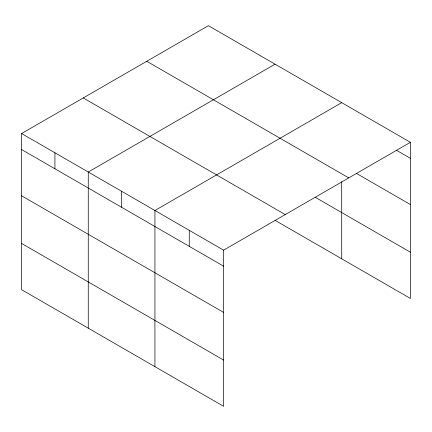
<?xml version="1.0" encoding="UTF-8"?>
<svg xmlns="http://www.w3.org/2000/svg" width="432" height="432" viewBox="0 0 432 432"><rect width="100%" height="100%" fill="white"/><g stroke="black" fill="none" stroke-linecap="round" stroke-linejoin="round"><path stroke-width="0.65" d="M223.603 312.417L223.603 250.16L21.6 133.537L21.6 289.688L223.603 406.312L223.603 312.417L21.6 195.793M21.6 133.537L208.397 25.688L410.4 142.312L410.4 298.463L275.06 220.325M275.06 64.174L88.258 172.022L88.258 328.174M341.717 102.659L154.921 210.508L154.921 366.66M223.603 250.16L410.4 142.312M396.43 150.255L410.4 158.323M356.27 173.318L410.4 204.568M146.756 61.279L348.754 177.903M315.284 197.305L410.4 252.218M83.246 97.945L285.244 214.569M21.6 149.542L223.603 266.171M21.6 243.443L223.603 360.067M341.717 181.694L341.717 258.811M189.259 230.332L189.259 246.343M121.592 191.263L121.592 207.274M54.929 152.777L54.929 168.788"/></g></svg>
